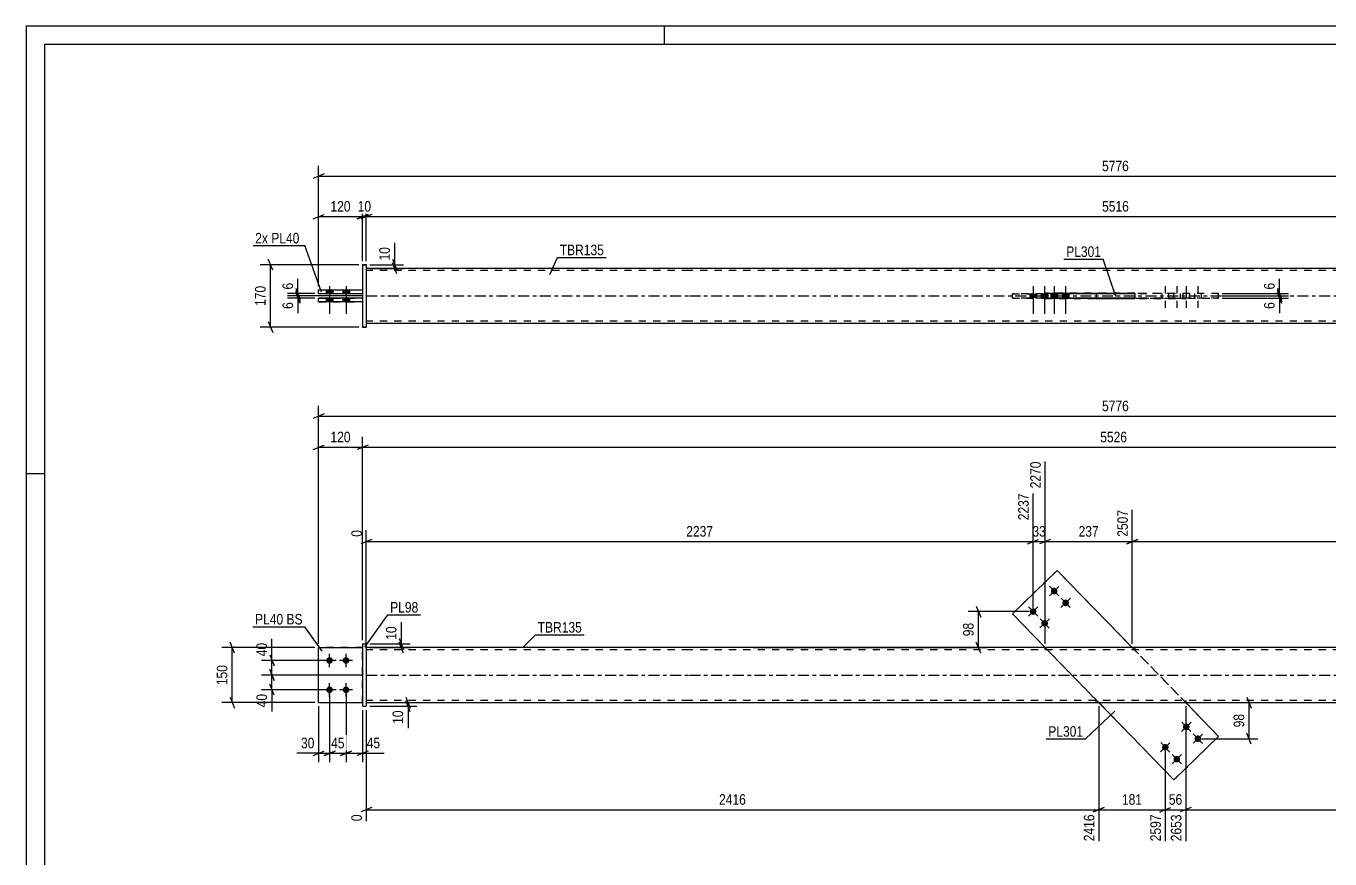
# Model space of a CAD drawing. Header units: millimetres. Extents: x 0 to 594, y 0 to 420.
# Drawn here: x 0 to 355.4, y 193.1 to 420 of the extents above; entities that cross this region are included whole.
import ezdxf

# ---------------------------------------------------------------- set-up
doc = ezdxf.new("R2010")
doc.units = ezdxf.units.MM
doc.linetypes.add('DXK_LINE_DOT2', pattern=[3.9198, 1.9599, -1.9599])
doc.linetypes.add('DXK_LINE_DOT3', pattern=[5.9187, 2.979, -0.9799, 0.9799, -0.9799])
doc.styles.add('Arial Narrow', font='ARIALN.TTF', dxfattribs={"height": 0.2})

# ---------------------------------------------------------------- blocks, each defined once
blk = doc.blocks.new('Unknown-580575873-1131')
at = {"color": 5, "linetype": 'Continuous'}
for p, q in [((594, 420), (0, 420)), ((0, 420), (0, 0)), ((174, 415), (174, 420)), ((589, 415), (5, 415)), ((5, 415), (5, 5)), ((5, 298), (0, 298))]:
    blk.add_line(p, q, dxfattribs=at)
blk = doc.blocks.new('Part-580575873-1689 - 1678')
at = {"color": 2, "linetype": 'Continuous'}
for p, q in [((280.99, 271.74), (268.81, 259.88)), ((280.99, 271.74), (280.99, 271.74)), ((301.48, 250.7), (280.99, 271.74)), ((277.75, 250.7), (268.81, 259.88)), ((268.81, 259.88), (268.81, 259.88)), ((312.85, 214.66), (292.36, 235.7)), ((325.03, 226.52), (316.09, 235.7)), ((312.85, 214.66), (325.03, 226.52)), ((325.03, 226.52), (325.03, 226.52)), ((312.85, 214.66), (312.85, 214.66))]:
    blk.add_line(p, q, dxfattribs=at)
at = {"color": 7, "linetype": 'DXK_LINE_DOT2'}
for p, q in [((268.81, 259.88), (280.99, 271.74)), ((325.03, 226.52), (280.99, 271.74)), ((312.85, 214.66), (268.81, 259.88)), ((292.36, 235.7), (277.75, 250.7)), ((316.09, 235.7), (301.48, 250.7)), ((325.03, 226.52), (312.85, 214.66))]:
    blk.add_line(p, q, dxfattribs=at)
blk = doc.blocks.new('Bolt-580575873-1681 - 1678')
at = {"linetype": 'Continuous'}
for points in [[(316.22, 230.01), (316.41, 229.99), (316.59, 229.93), (316.75, 229.84), (316.89, 229.71), (317, 229.56), (317.08, 229.39), (317.12, 229.2), (317.12, 229.02), (317.08, 228.83), (317, 228.66), (316.89, 228.51), (316.75, 228.38), (316.59, 228.29), (316.41, 228.23), (316.22, 228.21), (316.04, 228.23), (315.86, 228.29), (315.7, 228.38), (315.56, 228.51), (315.44, 228.66), (315.37, 228.83), (315.33, 229.02), (315.33, 229.2), (315.37, 229.39), (315.44, 229.56), (315.56, 229.71), (315.7, 229.84), (315.86, 229.93), (316.04, 229.99)], [(310.49, 224.43), (310.68, 224.41), (310.86, 224.35), (311.02, 224.26), (311.16, 224.13), (311.27, 223.98), (311.35, 223.81), (311.39, 223.62), (311.39, 223.43), (311.35, 223.25), (311.27, 223.08), (311.16, 222.93), (311.02, 222.8), (310.86, 222.71), (310.68, 222.65), (310.49, 222.63), (310.31, 222.65), (310.13, 222.71), (309.96, 222.8), (309.82, 222.93), (309.71, 223.08), (309.64, 223.25), (309.6, 223.43), (309.6, 223.62), (309.64, 223.81), (309.71, 223.98), (309.82, 224.13), (309.96, 224.26), (310.13, 224.35), (310.31, 224.41)], [(319.36, 226.79), (319.55, 226.77), (319.73, 226.71), (319.89, 226.61), (320.03, 226.49), (320.14, 226.34), (320.22, 226.16), (320.26, 225.98), (320.26, 225.79), (320.22, 225.61), (320.14, 225.44), (320.03, 225.28), (319.89, 225.16), (319.73, 225.06), (319.55, 225.01), (319.36, 224.99), (319.18, 225.01), (319, 225.06), (318.83, 225.16), (318.7, 225.28), (318.58, 225.44), (318.51, 225.61), (318.47, 225.79), (318.47, 225.98), (318.51, 226.16), (318.58, 226.34), (318.7, 226.49), (318.83, 226.61), (319, 226.71), (319.18, 226.77)], [(313.63, 221.2), (313.82, 221.18), (314, 221.13), (314.16, 221.03), (314.3, 220.91), (314.41, 220.75), (314.49, 220.58), (314.53, 220.4), (314.53, 220.21), (314.49, 220.03), (314.41, 219.85), (314.3, 219.7), (314.16, 219.58), (314, 219.48), (313.82, 219.42), (313.63, 219.4), (313.45, 219.42), (313.27, 219.48), (313.1, 219.58), (312.96, 219.7), (312.85, 219.85), (312.78, 220.03), (312.74, 220.21), (312.74, 220.4), (312.78, 220.58), (312.85, 220.75), (312.96, 220.91), (313.1, 221.03), (313.27, 221.13), (313.45, 221.18)]]:
    blk.add_hatch(color=1, dxfattribs=at).paths.add_polyline_path(points)
at = {"color": 1, "linetype": 'Continuous'}
for p, q in [((314.93, 227.85), (317.51, 230.37)), ((317.48, 227.82), (314.97, 230.4)), ((309.2, 222.27), (311.78, 224.78)), ((311.75, 222.24), (309.24, 224.82)), ((318.07, 224.63), (320.65, 227.14)), ((320.62, 224.6), (318.11, 227.18)), ((312.34, 219.05), (314.92, 221.56)), ((314.89, 219.01), (312.38, 221.59))]:
    blk.add_line(p, q, dxfattribs=at)
blk = doc.blocks.new('Bolt-580575873-1682 - 1678')
at = {"linetype": 'Continuous'}
for points in [[(280.2, 267), (280.39, 266.98), (280.57, 266.92), (280.73, 266.83), (280.87, 266.7), (280.98, 266.55), (281.06, 266.38), (281.1, 266.19), (281.1, 266), (281.06, 265.82), (280.98, 265.65), (280.87, 265.5), (280.73, 265.37), (280.57, 265.28), (280.39, 265.22), (280.2, 265.2), (280.02, 265.22), (279.84, 265.28), (279.67, 265.37), (279.53, 265.5), (279.42, 265.65), (279.35, 265.82), (279.31, 266), (279.31, 266.19), (279.35, 266.38), (279.42, 266.55), (279.53, 266.7), (279.67, 266.83), (279.84, 266.92), (280.02, 266.98)], [(283.34, 263.77), (283.53, 263.75), (283.71, 263.7), (283.87, 263.6), (284.01, 263.48), (284.12, 263.32), (284.2, 263.15), (284.24, 262.97), (284.24, 262.78), (284.2, 262.6), (284.12, 262.42), (284.01, 262.27), (283.87, 262.15), (283.71, 262.05), (283.53, 261.99), (283.34, 261.97), (283.16, 261.99), (282.98, 262.05), (282.81, 262.15), (282.67, 262.27), (282.56, 262.42), (282.49, 262.6), (282.45, 262.78), (282.45, 262.97), (282.49, 263.15), (282.56, 263.32), (282.67, 263.48), (282.81, 263.6), (282.98, 263.7), (283.16, 263.75)], [(274.47, 261.42), (274.66, 261.4), (274.84, 261.34), (275, 261.24), (275.14, 261.12), (275.25, 260.97), (275.33, 260.79), (275.37, 260.61), (275.37, 260.42), (275.33, 260.24), (275.25, 260.07), (275.14, 259.91), (275, 259.79), (274.84, 259.69), (274.66, 259.64), (274.47, 259.62), (274.29, 259.64), (274.11, 259.69), (273.94, 259.79), (273.8, 259.91), (273.69, 260.07), (273.62, 260.24), (273.58, 260.42), (273.58, 260.61), (273.62, 260.79), (273.69, 260.97), (273.8, 261.12), (273.94, 261.24), (274.11, 261.34), (274.29, 261.4)], [(277.61, 258.19), (277.8, 258.17), (277.98, 258.11), (278.14, 258.02), (278.28, 257.89), (278.39, 257.74), (278.47, 257.57), (278.51, 257.39), (278.51, 257.2), (278.47, 257.01), (278.39, 256.84), (278.28, 256.69), (278.14, 256.56), (277.98, 256.47), (277.8, 256.41), (277.61, 256.39), (277.42, 256.41), (277.25, 256.47), (277.08, 256.56), (276.94, 256.69), (276.83, 256.84), (276.76, 257.01), (276.72, 257.2), (276.72, 257.39), (276.76, 257.57), (276.83, 257.74), (276.94, 257.89), (277.08, 258.02), (277.25, 258.11), (277.42, 258.17)]]:
    blk.add_hatch(color=1, dxfattribs=at).paths.add_polyline_path(points)
at = {"color": 1, "linetype": 'Continuous'}
for p, q in [((281.49, 267.35), (278.91, 264.84)), ((278.95, 267.39), (281.46, 264.81)), ((284.63, 264.13), (282.05, 261.62)), ((282.09, 264.16), (284.6, 261.58)), ((275.76, 261.77), (273.18, 259.26)), ((273.22, 261.81), (275.73, 259.23)), ((278.9, 258.55), (276.32, 256.04)), ((276.36, 258.58), (278.87, 256))]:
    blk.add_line(p, q, dxfattribs=at)
blk = doc.blocks.new('Bolt-580575873-1683 - 1678')
at = {"linetype": 'Continuous'}
for points in [[(82.71, 248.1), (82.89, 248.08), (83.07, 248.02), (83.24, 247.93), (83.38, 247.8), (83.49, 247.65), (83.56, 247.48), (83.6, 247.3), (83.6, 247.11), (83.56, 246.92), (83.49, 246.75), (83.38, 246.6), (83.24, 246.47), (83.07, 246.38), (82.89, 246.32), (82.71, 246.3), (82.52, 246.32), (82.34, 246.38), (82.18, 246.47), (82.04, 246.6), (81.93, 246.75), (81.85, 246.92), (81.81, 247.11), (81.81, 247.3), (81.85, 247.48), (81.93, 247.65), (82.04, 247.8), (82.18, 247.93), (82.34, 248.02), (82.52, 248.08)], [(87.21, 248.1), (87.39, 248.08), (87.57, 248.02), (87.74, 247.93), (87.88, 247.8), (87.99, 247.65), (88.06, 247.48), (88.1, 247.3), (88.1, 247.11), (88.06, 246.92), (87.99, 246.75), (87.88, 246.6), (87.74, 246.47), (87.57, 246.38), (87.39, 246.32), (87.21, 246.3), (87.02, 246.32), (86.84, 246.38), (86.68, 246.47), (86.54, 246.6), (86.43, 246.75), (86.35, 246.92), (86.31, 247.11), (86.31, 247.3), (86.35, 247.48), (86.43, 247.65), (86.54, 247.8), (86.68, 247.93), (86.84, 248.02), (87.02, 248.08)], [(82.71, 240.1), (82.89, 240.08), (83.07, 240.02), (83.24, 239.93), (83.38, 239.8), (83.49, 239.65), (83.56, 239.48), (83.6, 239.3), (83.6, 239.11), (83.56, 238.92), (83.49, 238.75), (83.38, 238.6), (83.24, 238.47), (83.07, 238.38), (82.89, 238.32), (82.71, 238.3), (82.52, 238.32), (82.34, 238.38), (82.18, 238.47), (82.04, 238.6), (81.93, 238.75), (81.85, 238.92), (81.81, 239.11), (81.81, 239.3), (81.85, 239.48), (81.93, 239.65), (82.04, 239.8), (82.18, 239.93), (82.34, 240.02), (82.52, 240.08)], [(87.21, 240.1), (87.39, 240.08), (87.57, 240.02), (87.74, 239.93), (87.88, 239.8), (87.99, 239.65), (88.06, 239.48), (88.1, 239.3), (88.1, 239.11), (88.06, 238.92), (87.99, 238.75), (87.88, 238.6), (87.74, 238.47), (87.57, 238.38), (87.39, 238.32), (87.21, 238.3), (87.02, 238.32), (86.84, 238.38), (86.68, 238.47), (86.54, 238.6), (86.43, 238.75), (86.35, 238.92), (86.31, 239.11), (86.31, 239.3), (86.35, 239.48), (86.43, 239.65), (86.54, 239.8), (86.68, 239.93), (86.84, 240.02), (87.02, 240.08)]]:
    blk.add_hatch(color=1, dxfattribs=at).paths.add_polyline_path(points)
at = {"color": 1, "linetype": 'Continuous'}
for p, q in [((82.71, 245.4), (82.71, 249)), ((87.21, 245.4), (87.21, 249)), ((84.51, 247.2), (80.91, 247.2)), ((89.01, 247.2), (85.41, 247.2)), ((84.51, 239.2), (80.91, 239.2)), ((82.71, 237.4), (82.71, 241)), ((89.01, 239.2), (85.41, 239.2)), ((87.21, 237.4), (87.21, 241))]:
    blk.add_line(p, q, dxfattribs=at)
blk = doc.blocks.new('Part-580575873-1694 - 1678')
at = {"color": 2, "linetype": 'Continuous'}
for p, q in [((91.71, 251.7), (92.71, 251.7)), ((91.71, 251.7), (91.71, 234.7)), ((92.71, 251.7), (92.71, 251.7)), ((92.71, 251.7), (92.71, 234.7)), ((91.71, 234.7), (92.71, 234.7))]:
    blk.add_line(p, q, dxfattribs=at)
at = {"color": 7, "linetype": 'DXK_LINE_DOT2'}
for p, q in [((91.71, 251.7), (92.71, 251.7)), ((91.71, 234.7), (92.71, 234.7))]:
    blk.add_line(p, q, dxfattribs=at)
blk = doc.blocks.new('Part-580575873-1699 - 1678')
at = {"color": 7, "linetype": 'DXK_LINE_DOT2'}
for p, q in [((79.71, 235.7), (79.71, 250.7)), ((79.71, 250.7), (91.71, 250.7)), ((91.71, 250.7), (79.71, 250.7)), ((91.71, 235.7), (91.71, 250.7)), ((79.71, 235.7), (79.71, 235.7)), ((79.71, 235.7), (91.71, 235.7)), ((79.71, 235.7), (91.71, 235.7)), ((91.71, 235.7), (91.71, 235.7))]:
    blk.add_line(p, q, dxfattribs=at)
blk = doc.blocks.new('Part-580575873-1704 - 1678')
at = {"color": 2, "linetype": 'Continuous'}
for p, q in [((79.71, 235.7), (79.71, 250.7)), ((79.71, 250.7), (91.71, 250.7)), ((79.71, 235.7), (79.71, 235.7)), ((79.71, 235.7), (91.71, 235.7))]:
    blk.add_line(p, q, dxfattribs=at)
at = {"color": 7, "linetype": 'DXK_LINE_DOT2'}
for p, q in [((91.71, 250.7), (79.71, 250.7)), ((91.71, 235.7), (91.71, 250.7)), ((79.71, 235.7), (91.71, 235.7)), ((91.71, 235.7), (91.71, 235.7))]:
    blk.add_line(p, q, dxfattribs=at)
blk = doc.blocks.new('Part-580575873-1720 - 1678')
at = {"color": 2, "linetype": 'Continuous'}
for p, q in [((180.71, 250.7), (92.71, 250.7)), ((413.03, 250.7), (180.81, 250.7)), ((92.71, 235.7), (180.71, 235.7)), ((180.81, 235.7), (413.03, 235.7))]:
    blk.add_line(p, q, dxfattribs=at)
at = {"color": 7, "linetype": 'DXK_LINE_DOT2'}
for p, q in [((92.71, 250.7), (92.71, 235.7)), ((180.71, 250.1), (92.71, 250.1)), ((413.03, 250.1), (180.81, 250.1)), ((277.65, 250.7), (277.65, 250.1)), ((302.16, 250.7), (302.16, 250.1)), ((180.71, 236.3), (92.71, 236.3)), ((413.03, 236.3), (180.81, 236.3)), ((291.67, 235.7), (291.67, 236.3)), ((316.19, 235.7), (316.19, 236.3))]:
    blk.add_line(p, q, dxfattribs=at)
at = {"color": 7, "linetype": 'DXK_LINE_DOT3'}
for p, q in [((92.71, 243.2), (180.71, 243.2)), ((180.81, 243.2), (413.03, 243.2))]:
    blk.add_line(p, q, dxfattribs=at)
blk = doc.blocks.new('Bolt-580575873-1423 - 1368')
at = {"color": 1, "linetype": 'DXK_LINE_DOT2'}
for p, q in [((310.49, 349.12), (310.49, 341.62)), ((313.63, 349.12), (313.63, 341.62)), ((316.22, 349.12), (316.22, 341.62)), ((319.36, 349.12), (319.36, 341.62)), ((309.59, 347.12), (309.59, 345.92)), ((311.39, 347.12), (311.39, 345.92)), ((312.73, 347.12), (312.73, 345.92)), ((314.53, 347.12), (314.53, 345.92)), ((315.32, 347.12), (315.32, 345.92)), ((317.12, 347.12), (317.12, 345.92)), ((318.46, 347.12), (318.46, 345.92)), ((320.26, 347.12), (320.26, 345.92))]:
    blk.add_line(p, q, dxfattribs=at)
blk = doc.blocks.new('Bolt-580575873-1471 - 1368')
at = {"linetype": 'Continuous'}
for points in [[(81.81, 347.11), (83.61, 347.11), (83.61, 348.11), (81.81, 348.11)], [(81.81, 347.11), (83.61, 347.11), (83.61, 348.11), (81.81, 348.11)], [(81.81, 344.91), (83.61, 344.91), (83.61, 345.91), (81.81, 345.91)], [(81.81, 344.91), (83.61, 344.91), (83.61, 345.91), (81.81, 345.91)], [(86.31, 347.11), (88.11, 347.11), (88.11, 348.11), (86.31, 348.11)], [(86.31, 347.11), (88.11, 347.11), (88.11, 348.11), (86.31, 348.11)], [(86.31, 344.91), (88.11, 344.91), (88.11, 345.91), (86.31, 345.91)], [(86.31, 344.91), (88.11, 344.91), (88.11, 345.91), (86.31, 345.91)]]:
    blk.add_hatch(color=1, dxfattribs=at).paths.add_polyline_path(points)
at = {"color": 1, "linetype": 'Continuous'}
for p, q in [((82.71, 349.11), (82.71, 341.61)), ((82.71, 349.11), (82.71, 341.61)), ((87.21, 349.11), (87.21, 341.61)), ((87.21, 349.11), (87.21, 341.61)), ((81.81, 348.11), (81.81, 347.11)), ((81.81, 348.11), (81.81, 347.11)), ((81.81, 345.91), (81.81, 344.91)), ((81.81, 345.91), (81.81, 344.91)), ((83.61, 348.11), (83.61, 347.11)), ((83.61, 348.11), (83.61, 347.11)), ((83.61, 345.91), (83.61, 344.91)), ((83.61, 345.91), (83.61, 344.91)), ((86.31, 348.11), (86.31, 347.11)), ((86.31, 348.11), (86.31, 347.11)), ((86.31, 345.91), (86.31, 344.91)), ((86.31, 345.91), (86.31, 344.91)), ((88.11, 348.11), (88.11, 347.11)), ((88.11, 348.11), (88.11, 347.11)), ((88.11, 345.91), (88.11, 344.91)), ((88.11, 345.91), (88.11, 344.91))]:
    blk.add_line(p, q, dxfattribs=at)
blk = doc.blocks.new('Part-580575873-1416 - 1368')
at = {"color": 2, "linetype": 'Continuous'}
for p, q in [((180.71, 354.01), (92.71, 354.01)), ((413.03, 354.01), (180.81, 354.01)), ((277.65, 347.21), (302.16, 347.21)), ((277.65, 347.21), (277.65, 347.11)), ((277.65, 345.91), (277.65, 345.81)), ((277.65, 345.81), (277.65, 345.81)), ((302.16, 345.81), (277.65, 345.81)), ((291.67, 347.22), (291.67, 347.11)), ((291.67, 345.82), (291.67, 345.91)), ((302.16, 347.21), (302.16, 345.81)), ((180.71, 339.01), (92.71, 339.01)), ((413.03, 339.01), (180.81, 339.01))]:
    blk.add_line(p, q, dxfattribs=at)
at = {"color": 7, "linetype": 'DXK_LINE_DOT2'}
for p, q in [((92.71, 354.01), (92.71, 339.01)), ((180.71, 353.41), (92.71, 353.41)), ((413.03, 353.41), (180.81, 353.41)), ((302.16, 347.21), (277.65, 347.21)), ((277.65, 345.81), (277.65, 347.11)), ((277.65, 345.81), (302.16, 345.81)), ((291.67, 347.22), (291.67, 347.22)), ((291.67, 347.22), (291.67, 347.22)), ((291.67, 347.22), (316.19, 347.22)), ((291.67, 347.22), (316.19, 347.22)), ((291.67, 347.11), (291.67, 345.82)), ((316.19, 345.82), (291.67, 345.82)), ((291.67, 345.82), (291.67, 345.82)), ((291.67, 345.82), (316.19, 345.82)), ((316.19, 347.22), (316.19, 345.82)), ((180.71, 339.61), (92.71, 339.61)), ((413.03, 339.61), (180.81, 339.61))]:
    blk.add_line(p, q, dxfattribs=at)
at = {"color": 7, "linetype": 'DXK_LINE_DOT3'}
for p, q in [((92.71, 346.51), (180.71, 346.51)), ((180.81, 346.51), (413.03, 346.51))]:
    blk.add_line(p, q, dxfattribs=at)
blk = doc.blocks.new('Bolt-580575873-1422 - 1368')
at = {"linetype": 'Continuous'}
for points in [[(275.37, 347.11), (273.57, 347.11), (273.57, 345.91), (275.37, 345.91)], [(278.51, 347.11), (276.71, 347.11), (276.71, 345.91), (278.51, 345.91)], [(281.1, 347.11), (279.3, 347.11), (279.3, 345.91), (281.1, 345.91)], [(284.24, 347.11), (282.44, 347.11), (282.44, 345.91), (284.24, 345.91)]]:
    blk.add_hatch(color=1, dxfattribs=at).paths.add_polyline_path(points)
at = {"color": 1, "linetype": 'Continuous'}
for p, q in [((274.47, 349.11), (274.47, 341.61)), ((277.61, 349.11), (277.61, 341.61)), ((280.2, 349.11), (280.2, 341.61)), ((283.34, 349.11), (283.34, 341.61)), ((273.57, 347.11), (273.57, 345.91)), ((275.37, 347.11), (275.37, 345.91)), ((276.71, 347.11), (276.71, 345.91)), ((278.51, 347.11), (278.51, 345.91)), ((279.3, 347.11), (279.3, 345.91)), ((281.1, 347.11), (281.1, 345.91)), ((282.44, 347.11), (282.44, 345.91)), ((284.24, 347.11), (284.24, 345.91))]:
    blk.add_line(p, q, dxfattribs=at)
blk = doc.blocks.new('Part-580575873-1449 - 1368')
at = {"color": 2, "linetype": 'Continuous'}
for p, q in [((79.71, 344.91), (79.71, 345.92)), ((91.71, 345.91), (79.71, 345.91)), ((79.71, 344.92), (79.71, 344.91)), ((91.71, 344.91), (79.71, 344.91))]:
    blk.add_line(p, q, dxfattribs=at)
at = {"color": 7, "linetype": 'DXK_LINE_DOT2'}
for p, q in [((79.71, 345.92), (91.71, 345.92)), ((79.71, 344.92), (91.71, 344.92)), ((91.71, 345.92), (91.71, 344.91))]:
    blk.add_line(p, q, dxfattribs=at)
blk = doc.blocks.new('Part-580575873-1454 - 1368')
at = {"color": 2, "linetype": 'Continuous'}
for p, q in [((79.71, 347.11), (79.71, 348.12)), ((91.71, 348.11), (79.71, 348.11)), ((79.71, 347.12), (79.71, 347.11)), ((91.71, 347.11), (79.71, 347.11))]:
    blk.add_line(p, q, dxfattribs=at)
at = {"color": 7, "linetype": 'DXK_LINE_DOT2'}
for p, q in [((79.71, 348.12), (79.71, 348.11)), ((79.71, 348.12), (91.71, 348.12)), ((79.71, 347.12), (91.71, 347.12)), ((91.71, 348.12), (91.71, 347.11))]:
    blk.add_line(p, q, dxfattribs=at)
blk = doc.blocks.new('Part-580575873-1455 - 1368')
at = {"color": 2, "linetype": 'Continuous'}
for p, q in [((91.71, 355.02), (91.71, 338.01)), ((91.71, 355.01), (92.71, 355.01)), ((92.71, 355.02), (92.71, 355.01)), ((92.71, 355.01), (92.71, 338.01)), ((91.71, 338.01), (91.71, 338.02)), ((92.71, 338.01), (91.71, 338.01))]:
    blk.add_line(p, q, dxfattribs=at)
at = {"color": 7, "linetype": 'DXK_LINE_DOT2'}
for p, q in [((91.71, 355.02), (92.71, 355.02)), ((92.71, 355.01), (92.71, 355.02)), ((91.71, 338.02), (92.71, 338.02))]:
    blk.add_line(p, q, dxfattribs=at)
blk = doc.blocks.new('Part-580575873-1470 - 1368')
at = {"color": 2, "linetype": 'Continuous'}
for p, q in [((268.81, 345.91), (268.81, 347.11)), ((302.16, 347.12), (280.99, 347.11)), ((280.99, 345.91), (280.99, 347.11)), ((302.16, 347.11), (280.99, 347.11)), ((302.16, 345.91), (280.99, 345.91))]:
    blk.add_line(p, q, dxfattribs=at)
at = {"color": 7, "linetype": 'DXK_LINE_DOT2'}
for p, q in [((280.99, 347.11), (268.81, 347.11)), ((268.81, 347.11), (280.99, 347.11)), ((268.81, 345.91), (312.85, 345.92)), ((280.99, 345.91), (268.81, 345.91)), ((325.03, 347.12), (302.16, 347.11)), ((312.85, 347.12), (302.16, 347.12)), ((325.03, 345.92), (302.16, 345.91)), ((312.85, 345.92), (312.85, 347.12)), ((325.03, 347.12), (312.85, 347.12)), ((312.85, 345.92), (325.03, 345.92)), ((325.03, 345.92), (325.03, 347.12))]:
    blk.add_line(p, q, dxfattribs=at)
blk = doc.blocks.new('StraightDimension-580575873-1850 - 1678')
at = {"color": 7, "linetype": 'Continuous'}
for p, q in [((292.36, 234.7), (292.36, 197.94)), ((310.49, 222.53), (310.49, 197.94)), ((293.86, 207.15), (290.86, 205.95)), ((292.36, 206.55), (310.49, 206.55)), ((308.99, 205.95), (311.99, 207.15))]:
    blk.add_line(p, q, dxfattribs=at)
at = {"color": 0}
blk.add_wipeout([(304.77, 207.3), (304.77, 211.5), (298.08, 211.5), (298.08, 207.3)], dxfattribs=at)
at = {"color": 3, "style": 'Arial Narrow'}
blk.add_text('181', height=2.863, dxfattribs=at).set_placement((298.68, 207.9))
at = {"color": 0, "linetype": 'Continuous'}
blk.add_wipeout([(309.89, 205.85), (305.69, 205.85), (305.69, 197.34), (309.89, 197.34)], dxfattribs=at)
at = {"color": 3, "linetype": 'Continuous', "style": 'Arial Narrow'}
blk.add_text('2597', height=2.863, rotation=90.0002, dxfattribs=at).set_placement((309.29, 197.94))
blk = doc.blocks.new('StraightDimension-580575873-1909 - 1678')
at = {"color": 7, "linetype": 'Continuous'}
for p, q in [((81.71, 247.2), (64.16, 247.2)), ((66.41, 248.7), (67.61, 245.7)), ((67.01, 243.2), (67.01, 247.2)), ((91.71, 243.2), (64.16, 243.2)), ((67.61, 241.7), (66.41, 244.7))]:
    blk.add_line(p, q, dxfattribs=at)
at = {"color": 0}
blk.add_wipeout([(66.26, 252.58), (62.06, 252.58), (62.06, 247.73), (66.26, 247.73)], dxfattribs=at)
at = {"color": 7, "linetype": 'Continuous'}
blk.add_line((67.01, 247.2), (67.01, 253.11), dxfattribs=at)
blk.add_line((67.01, 247.2), (67.01, 253.11), dxfattribs=at)
at = {"color": 3, "style": 'Arial Narrow'}
blk.add_text('40', height=2.863, rotation=90.0002, dxfattribs=at).set_placement((65.66, 248.33))
blk = doc.blocks.new('StraightDimension-580575873-1760 - 1678')
at = {"color": 7, "linetype": 'Continuous'}
for p, q in [((277.75, 251.7), (277.75, 301.41)), ((274.47, 261.52), (274.47, 292.71)), ((272.97, 278.99), (275.97, 280.19)), ((274.47, 279.59), (277.75, 279.59)), ((279.25, 280.19), (276.25, 278.99))]:
    blk.add_line(p, q, dxfattribs=at)
at = {"color": 0, "linetype": 'Continuous'}
blk.add_wipeout([(277.15, 302.01), (272.95, 302.01), (272.95, 293.49), (277.15, 293.49)], dxfattribs=at)
at = {"color": 0}
blk.add_wipeout([(278.54, 280.34), (278.54, 284.54), (273.68, 284.54), (273.68, 280.34)], dxfattribs=at)
at = {"color": 3, "linetype": 'Continuous', "style": 'Arial Narrow'}
blk.add_text('2270', height=2.863, rotation=90.0002, dxfattribs=at).set_placement((276.55, 294.09))
at = {"color": 3, "style": 'Arial Narrow'}
blk.add_text('33', height=2.863, dxfattribs=at).set_placement((274.28, 280.94))
blk = doc.blocks.new('StraightDimension-580575873-1993 - 1678')
at = {"color": 7, "linetype": 'Continuous'}
for p, q in [((330.5, 235.7), (335.73, 235.7)), ((332.73, 237.2), (333.93, 234.2)), ((333.33, 225.89), (333.33, 235.7)), ((320.36, 225.89), (335.73, 225.89)), ((333.93, 224.39), (332.73, 227.39))]:
    blk.add_line(p, q, dxfattribs=at)
at = {"color": 0}
blk.add_wipeout([(332.58, 233.22), (328.38, 233.22), (328.38, 228.37), (332.58, 228.37)], dxfattribs=at)
at = {"color": 3, "style": 'Arial Narrow'}
blk.add_text('98', height=2.863, rotation=90.0002, dxfattribs=at).set_placement((331.98, 228.97))
blk = doc.blocks.new('StraightDimension-580575873-1736 - 1678')
at = {"color": 7, "linetype": 'Continuous'}
for p, q in [((79.71, 251.7), (79.71, 316.6)), ((81.21, 314.35), (78.21, 313.15)), ((79.71, 313.75), (514.13, 313.75))]:
    blk.add_line(p, q, dxfattribs=at)
at = {"color": 0}
blk.add_wipeout([(301.17, 314.5), (301.17, 318.7), (292.66, 318.7), (292.66, 314.5)], dxfattribs=at)
at = {"color": 3, "style": 'Arial Narrow'}
blk.add_text('5776', height=2.863, dxfattribs=at).set_placement((293.26, 315.1))
blk = doc.blocks.new('StraightDimension-580575873-1750 - 1678')
at = {"color": 7, "linetype": 'Continuous'}
for p, q in [((274.47, 261.52), (274.47, 292.71)), ((92.71, 251.7), (92.71, 282.72)), ((94.21, 280.19), (91.21, 278.99)), ((92.71, 279.59), (274.47, 279.59)), ((272.97, 278.99), (275.97, 280.19))]:
    blk.add_line(p, q, dxfattribs=at)
at = {"color": 0, "linetype": 'Continuous'}
for points in [[(273.87, 293.31), (269.67, 293.31), (269.67, 284.79), (273.87, 284.79)], [(92.11, 283.32), (87.91, 283.32), (87.91, 280.29), (92.11, 280.29)]]:
    blk.add_wipeout(points, dxfattribs=at)
at = {"color": 0}
blk.add_wipeout([(187.85, 280.34), (187.85, 284.54), (179.33, 284.54), (179.33, 280.34)], dxfattribs=at)
at = {"color": 3, "linetype": 'Continuous', "style": 'Arial Narrow'}
for s, height, p in [('2237', 2.863, (273.27, 285.39)), ('0', 2.86, (91.51, 280.89))]:
    blk.add_text(s, height=height, rotation=90.0002, dxfattribs=at).set_placement(p)
at = {"color": 3, "style": 'Arial Narrow'}
blk.add_text('2237', height=2.863, dxfattribs=at).set_placement((179.93, 280.94))
blk = doc.blocks.new('StraightDimension-580575873-2047 - 1678')
at = {"color": 7, "linetype": 'Continuous'}
for p, q in [((93.21, 305.88), (90.21, 304.68)), ((91.71, 252.7), (91.71, 308.13)), ((91.71, 305.28), (501.13, 305.28))]:
    blk.add_line(p, q, dxfattribs=at)
at = {"color": 0}
blk.add_wipeout([(300.67, 306.03), (300.67, 310.23), (292.16, 310.23), (292.16, 306.03)], dxfattribs=at)
at = {"color": 3, "style": 'Arial Narrow'}
blk.add_text('5526', height=2.863, dxfattribs=at).set_placement((292.76, 306.63))
blk = doc.blocks.new('StraightDimension-580575873-1776 - 1678')
at = {"color": 7, "linetype": 'Continuous'}
for p, q in [((277.75, 251.7), (277.75, 301.41)), ((301.48, 251.7), (301.48, 288.21)), ((279.25, 280.19), (276.25, 278.99)), ((277.75, 279.59), (301.48, 279.59)), ((299.98, 278.99), (302.98, 280.19))]:
    blk.add_line(p, q, dxfattribs=at)
at = {"color": 0, "linetype": 'Continuous'}
blk.add_wipeout([(300.88, 288.81), (296.68, 288.81), (296.68, 280.29), (300.88, 280.29)], dxfattribs=at)
at = {"color": 0}
blk.add_wipeout([(292.96, 280.34), (292.96, 284.54), (286.27, 284.54), (286.27, 280.34)], dxfattribs=at)
at = {"color": 3, "linetype": 'Continuous', "style": 'Arial Narrow'}
blk.add_text('2507', height=2.863, rotation=90.0002, dxfattribs=at).set_placement((300.28, 280.89))
at = {"color": 3, "style": 'Arial Narrow'}
blk.add_text('237', height=2.863, dxfattribs=at).set_placement((286.87, 280.94))
blk = doc.blocks.new('StraightDimension-580575873-1798 - 1678')
at = {"color": 7, "linetype": 'Continuous'}
for p, q in [((301.48, 251.7), (301.48, 288.21)), ((501.13, 252.7), (501.13, 288.21)), ((302.98, 280.19), (299.98, 278.99)), ((301.48, 279.59), (501.13, 279.59)), ((499.63, 278.99), (502.63, 280.19))]:
    blk.add_line(p, q, dxfattribs=at)
at = {"color": 0, "linetype": 'Continuous'}
blk.add_wipeout([(500.53, 288.81), (496.33, 288.81), (496.33, 280.29), (500.53, 280.29)], dxfattribs=at)
at = {"color": 0}
blk.add_wipeout([(405.56, 280.34), (405.56, 284.54), (397.05, 284.54), (397.05, 280.34)], dxfattribs=at)
at = {"color": 3, "linetype": 'Continuous', "style": 'Arial Narrow'}
blk.add_text('5516', height=2.863, rotation=90.0002, dxfattribs=at).set_placement((499.93, 280.89))
at = {"color": 3, "style": 'Arial Narrow'}
blk.add_text('3009', height=2.863, dxfattribs=at).set_placement((397.65, 280.94))
blk = doc.blocks.new('StraightDimension-580575873-1813 - 1678')
at = {"color": 7, "linetype": 'Continuous'}
for p, q in [((87.21, 238.2), (87.21, 219.53)), ((91.71, 233.7), (91.71, 219.53)), ((85.71, 221.33), (88.71, 222.53)), ((87.21, 221.93), (91.71, 221.93)), ((93.21, 222.53), (90.21, 221.33))]:
    blk.add_line(p, q, dxfattribs=at)
at = {"color": 0}
blk.add_wipeout([(97.09, 222.68), (97.09, 226.88), (92.23, 226.88), (92.23, 222.68)], dxfattribs=at)
at = {"color": 7, "linetype": 'Continuous'}
blk.add_line((91.71, 221.93), (97.61, 221.93), dxfattribs=at)
blk.add_line((91.71, 221.93), (97.61, 221.93), dxfattribs=at)
at = {"color": 3, "style": 'Arial Narrow'}
blk.add_text('45', height=2.863, dxfattribs=at).set_placement((92.83, 223.28))
blk = doc.blocks.new('StraightDimension-580575873-1820 - 1678')
at = {"color": 7, "linetype": 'Continuous'}
for p, q in [((82.71, 238.2), (82.71, 219.53)), ((87.21, 238.2), (87.21, 219.53)), ((81.21, 221.33), (84.21, 222.53)), ((82.71, 221.93), (87.21, 221.93)), ((88.71, 222.53), (85.71, 221.33))]:
    blk.add_line(p, q, dxfattribs=at)
at = {"color": 0}
blk.add_wipeout([(87.38, 222.68), (87.38, 226.88), (82.53, 226.88), (82.53, 222.68)], dxfattribs=at)
at = {"color": 3, "style": 'Arial Narrow'}
blk.add_text('45', height=2.863, dxfattribs=at).set_placement((83.13, 223.28))
blk = doc.blocks.new('StraightDimension-580575873-1891 - 1678')
at = {"color": 7, "linetype": 'Continuous'}
for p, q in [((93.71, 235.7), (106.51, 235.7)), ((93.71, 234.7), (106.51, 234.7)), ((103.51, 237.2), (104.71, 234.2)), ((104.71, 233.2), (103.51, 236.2)), ((104.11, 234.7), (104.11, 235.7))]:
    blk.add_line(p, q, dxfattribs=at)
at = {"color": 0}
blk.add_wipeout([(103.36, 234.18), (99.16, 234.18), (99.16, 229.32), (103.36, 229.32)], dxfattribs=at)
at = {"color": 7, "linetype": 'Continuous'}
blk.add_line((104.11, 234.7), (104.11, 228.79), dxfattribs=at)
blk.add_line((104.11, 234.7), (104.11, 228.79), dxfattribs=at)
at = {"color": 3, "style": 'Arial Narrow'}
blk.add_text('10', height=2.863, rotation=90.0002, dxfattribs=at).set_placement((102.76, 229.92))
blk = doc.blocks.new('StraightDimension-580575873-1827 - 1678')
at = {"color": 7, "linetype": 'Continuous'}
for p, q in [((82.71, 238.2), (82.71, 219.53)), ((79.71, 234.7), (79.71, 219.53)), ((78.21, 221.33), (81.21, 222.53)), ((79.71, 221.93), (82.71, 221.93)), ((84.21, 222.53), (81.21, 221.33))]:
    blk.add_line(p, q, dxfattribs=at)
at = {"color": 0}
blk.add_wipeout([(79.18, 222.68), (79.18, 226.88), (74.33, 226.88), (74.33, 222.68)], dxfattribs=at)
at = {"color": 7, "linetype": 'Continuous'}
blk.add_line((79.71, 221.93), (73.8, 221.93), dxfattribs=at)
blk.add_line((79.71, 221.93), (73.8, 221.93), dxfattribs=at)
at = {"color": 3, "style": 'Arial Narrow'}
blk.add_text('30', height=2.863, dxfattribs=at).set_placement((74.93, 223.28))
blk = doc.blocks.new('StraightDimension-580575873-1838 - 1678')
at = {"color": 7, "linetype": 'Continuous'}
for p, q in [((292.36, 234.7), (292.36, 197.94)), ((92.71, 233.7), (92.71, 203.42)), ((94.21, 207.15), (91.21, 205.95)), ((92.71, 206.55), (292.36, 206.55)), ((290.86, 205.95), (293.86, 207.15))]:
    blk.add_line(p, q, dxfattribs=at)
at = {"color": 0}
blk.add_wipeout([(196.79, 207.3), (196.79, 211.5), (188.28, 211.5), (188.28, 207.3)], dxfattribs=at)
at = {"color": 0, "linetype": 'Continuous'}
for points in [[(92.11, 205.85), (87.91, 205.85), (87.91, 202.82), (92.11, 202.82)], [(291.76, 205.85), (287.56, 205.85), (287.56, 197.34), (291.76, 197.34)]]:
    blk.add_wipeout(points, dxfattribs=at)
at = {"color": 3, "style": 'Arial Narrow'}
blk.add_text('2416', height=2.863, dxfattribs=at).set_placement((188.88, 207.9))
at = {"color": 3, "linetype": 'Continuous', "style": 'Arial Narrow'}
for s, height, p in [('0', 2.86, (91.51, 203.42)), ('2416', 2.863, (291.16, 197.94))]:
    blk.add_text(s, height=height, rotation=90.0002, dxfattribs=at).set_placement(p)
blk = doc.blocks.new('StraightDimension-580575873-1864 - 1678')
at = {"color": 7, "linetype": 'Continuous'}
for p, q in [((316.09, 234.7), (316.09, 197.94)), ((310.49, 222.53), (310.49, 197.94)), ((308.99, 205.95), (311.99, 207.15)), ((310.49, 206.55), (316.09, 206.55)), ((317.59, 207.15), (314.59, 205.95))]:
    blk.add_line(p, q, dxfattribs=at)
at = {"color": 0}
blk.add_wipeout([(315.72, 207.3), (315.72, 211.5), (310.86, 211.5), (310.86, 207.3)], dxfattribs=at)
at = {"color": 3, "style": 'Arial Narrow'}
blk.add_text('56', height=2.863, dxfattribs=at).set_placement((311.46, 207.9))
at = {"color": 0, "linetype": 'Continuous'}
blk.add_wipeout([(315.49, 205.85), (311.29, 205.85), (311.29, 197.34), (315.49, 197.34)], dxfattribs=at)
at = {"color": 3, "linetype": 'Continuous', "style": 'Arial Narrow'}
blk.add_text('2653', height=2.863, rotation=90.0002, dxfattribs=at).set_placement((314.89, 197.94))
blk = doc.blocks.new('StraightDimension-580575873-1878 - 1678')
at = {"color": 7, "linetype": 'Continuous'}
for p, q in [((316.09, 234.7), (316.09, 197.94)), ((501.13, 233.7), (501.13, 197.94)), ((317.59, 207.15), (314.59, 205.95)), ((316.09, 206.55), (501.13, 206.55)), ((499.63, 205.95), (502.63, 207.15))]:
    blk.add_line(p, q, dxfattribs=at)
at = {"color": 0}
blk.add_wipeout([(412.86, 207.3), (412.86, 211.5), (404.35, 211.5), (404.35, 207.3)], dxfattribs=at)
at = {"color": 0, "linetype": 'Continuous'}
blk.add_wipeout([(500.53, 205.85), (496.33, 205.85), (496.33, 197.34), (500.53, 197.34)], dxfattribs=at)
at = {"color": 3, "style": 'Arial Narrow'}
blk.add_text('2863', height=2.863, dxfattribs=at).set_placement((404.95, 207.9))
at = {"color": 3, "linetype": 'Continuous', "style": 'Arial Narrow'}
blk.add_text('5516', height=2.863, rotation=90.0002, dxfattribs=at).set_placement((499.93, 197.94))
blk = doc.blocks.new('StraightDimension-580575873-1900 - 1678')
at = {"color": 7, "linetype": 'Continuous'}
for p, q in [((101.7, 253.2), (102.9, 250.2)), ((93.71, 251.7), (104.7, 251.7)), ((93.71, 250.7), (104.7, 250.7)), ((102.9, 249.2), (101.7, 252.2)), ((102.3, 250.7), (102.3, 251.7))]:
    blk.add_line(p, q, dxfattribs=at)
at = {"color": 0}
blk.add_wipeout([(101.55, 257.08), (97.35, 257.08), (97.35, 252.23), (101.55, 252.23)], dxfattribs=at)
at = {"color": 7, "linetype": 'Continuous'}
blk.add_line((102.3, 251.7), (102.3, 257.61), dxfattribs=at)
blk.add_line((102.3, 251.7), (102.3, 257.61), dxfattribs=at)
at = {"color": 3, "style": 'Arial Narrow'}
blk.add_text('10', height=2.863, rotation=90.0002, dxfattribs=at).set_placement((100.95, 252.83))
blk = doc.blocks.new('StraightDimension-580575873-1922 - 1678')
at = {"color": 7, "linetype": 'Continuous'}
for p, q in [((91.71, 243.2), (64.16, 243.2)), ((66.41, 244.7), (67.61, 241.7)), ((67.01, 239.2), (67.01, 243.2)), ((81.71, 239.2), (64.16, 239.2)), ((67.61, 237.7), (66.41, 240.7))]:
    blk.add_line(p, q, dxfattribs=at)
at = {"color": 0}
blk.add_wipeout([(66.26, 238.68), (62.06, 238.68), (62.06, 233.82), (66.26, 233.82)], dxfattribs=at)
at = {"color": 7, "linetype": 'Continuous'}
blk.add_line((67.01, 239.2), (67.01, 233.29), dxfattribs=at)
blk.add_line((67.01, 239.2), (67.01, 233.29), dxfattribs=at)
at = {"color": 3, "style": 'Arial Narrow'}
blk.add_text('40', height=2.863, rotation=90.0002, dxfattribs=at).set_placement((65.66, 234.42))
blk = doc.blocks.new('StraightDimension-580575873-1979 - 1678')
at = {"color": 7, "linetype": 'Continuous'}
for p, q in [((78.71, 250.7), (53.35, 250.7)), ((56.8, 249.2), (55.6, 252.2)), ((56.2, 235.7), (56.2, 250.7)), ((78.71, 235.7), (53.35, 235.7)), ((55.6, 237.2), (56.8, 234.2))]:
    blk.add_line(p, q, dxfattribs=at)
at = {"color": 0}
blk.add_wipeout([(55.45, 246.54), (51.25, 246.54), (51.25, 239.86), (55.45, 239.86)], dxfattribs=at)
at = {"color": 3, "style": 'Arial Narrow'}
blk.add_text('150', height=2.863, rotation=90.0002, dxfattribs=at).set_placement((54.85, 240.46))
blk = doc.blocks.new('StraightDimension-580575873-2052 - 1678')
at = {"color": 7, "linetype": 'Continuous'}
for p, q in [((78.21, 304.68), (81.21, 305.88)), ((79.71, 251.7), (79.71, 308.13)), ((93.21, 305.88), (90.21, 304.68)), ((91.71, 252.7), (91.71, 308.13)), ((79.71, 305.28), (91.71, 305.28))]:
    blk.add_line(p, q, dxfattribs=at)
at = {"color": 0}
blk.add_wipeout([(89.05, 306.03), (89.05, 310.23), (82.36, 310.23), (82.36, 306.03)], dxfattribs=at)
at = {"color": 3, "style": 'Arial Narrow'}
blk.add_text('120', height=2.863, dxfattribs=at).set_placement((82.96, 306.63))
blk = doc.blocks.new('StraightDimension-580575873-3735 - 1678')
at = {"color": 7, "linetype": 'Continuous'}
for p, q in [((273.47, 260.52), (256.74, 260.52)), ((258.99, 262.02), (260.19, 259.02)), ((259.59, 250.72), (259.59, 260.52)), ((198.13, 250.72), (261.99, 250.72)), ((260.19, 249.22), (258.99, 252.22))]:
    blk.add_line(p, q, dxfattribs=at)
at = {"color": 0}
blk.add_wipeout([(258.84, 258.05), (254.64, 258.05), (254.64, 253.19), (258.84, 253.19)], dxfattribs=at)
at = {"color": 3, "style": 'Arial Narrow'}
blk.add_text('98', height=2.863, rotation=90.0002, dxfattribs=at).set_placement((258.24, 253.79))
blk = doc.blocks.new('StraightDimension-580575873-1476 - 1368')
at = {"color": 7, "linetype": 'Continuous'}
for p, q in [((99.88, 356.51), (101.08, 353.51)), ((101.08, 352.51), (99.88, 355.51)), ((93.71, 355.01), (102.88, 355.01)), ((93.71, 354.01), (102.88, 354.01)), ((100.48, 354.01), (100.48, 355.01))]:
    blk.add_line(p, q, dxfattribs=at)
at = {"color": 0}
blk.add_wipeout([(99.73, 360.4), (95.53, 360.4), (95.53, 355.54), (99.73, 355.54)], dxfattribs=at)
at = {"color": 7, "linetype": 'Continuous'}
blk.add_line((100.48, 355.01), (100.48, 360.92), dxfattribs=at)
blk.add_line((100.48, 355.01), (100.48, 360.92), dxfattribs=at)
at = {"color": 3, "style": 'Arial Narrow'}
blk.add_text('10', height=2.863, rotation=90.0002, dxfattribs=at).set_placement((99.13, 356.14))
blk = doc.blocks.new('StraightDimension-580575873-1541 - 1368')
at = {"color": 7, "linetype": 'Continuous'}
for p, q in [((341.04, 348.62), (342.24, 345.62)), ((326.03, 347.12), (344.04, 347.12)), ((326.03, 346.52), (344.04, 346.52)), ((342.24, 345.02), (341.04, 348.02)), ((341.64, 346.52), (341.64, 347.12))]:
    blk.add_line(p, q, dxfattribs=at)
at = {"color": 0}
blk.add_wipeout([(340.89, 350.67), (336.69, 350.67), (336.69, 347.64), (340.89, 347.64)], dxfattribs=at)
at = {"color": 7, "linetype": 'Continuous'}
blk.add_line((341.64, 347.12), (341.64, 351.19), dxfattribs=at)
blk.add_line((341.64, 347.12), (341.64, 351.19), dxfattribs=at)
at = {"color": 3, "style": 'Arial Narrow'}
blk.add_text('6', height=2.86, rotation=90.0002, dxfattribs=at).set_placement((340.29, 348.24))
blk = doc.blocks.new('StraightDimension-580575873-1530 - 1368')
at = {"color": 7, "linetype": 'Continuous'}
for p, q in [((67.21, 353.51), (66.01, 356.51)), ((90.71, 355.01), (63.76, 355.01)), ((66.61, 338.01), (66.61, 355.01)), ((90.71, 338.01), (63.76, 338.01)), ((66.01, 339.51), (67.21, 336.51))]:
    blk.add_line(p, q, dxfattribs=at)
at = {"color": 0}
blk.add_wipeout([(65.86, 349.86), (61.66, 349.86), (61.66, 343.17), (65.86, 343.17)], dxfattribs=at)
at = {"color": 3, "style": 'Arial Narrow'}
blk.add_text('170', height=2.863, rotation=90.0002, dxfattribs=at).set_placement((65.26, 343.77))
blk = doc.blocks.new('StraightDimension-580575873-1591 - 1368')
at = {"color": 7, "linetype": 'Continuous'}
for p, q in [((79.71, 349.12), (79.71, 370.96)), ((91.71, 356.01), (91.71, 370.96)), ((78.21, 367.51), (81.21, 368.71)), ((79.71, 368.11), (91.71, 368.11)), ((93.21, 368.71), (90.21, 367.51))]:
    blk.add_line(p, q, dxfattribs=at)
at = {"color": 0}
blk.add_wipeout([(89.05, 368.86), (89.05, 373.06), (82.36, 373.06), (82.36, 368.86)], dxfattribs=at)
at = {"color": 3, "style": 'Arial Narrow'}
blk.add_text('120', height=2.863, dxfattribs=at).set_placement((82.96, 369.46))
blk = doc.blocks.new('StraightDimension-580575873-1494 - 1368')
at = {"color": 7, "linetype": 'Continuous'}
for p, q in [((91.71, 346.51), (71.26, 346.51)), ((78.71, 345.92), (71.26, 345.92)), ((73.51, 348.01), (74.71, 345.01)), ((74.71, 344.42), (73.51, 347.42)), ((74.11, 345.92), (74.11, 346.51))]:
    blk.add_line(p, q, dxfattribs=at)
at = {"color": 0}
blk.add_wipeout([(73.36, 345.39), (69.16, 345.39), (69.16, 342.36), (73.36, 342.36)], dxfattribs=at)
at = {"color": 7, "linetype": 'Continuous'}
blk.add_line((74.11, 345.92), (74.11, 341.84), dxfattribs=at)
blk.add_line((74.11, 345.92), (74.11, 341.84), dxfattribs=at)
at = {"color": 3, "style": 'Arial Narrow'}
blk.add_text('6', height=2.86, rotation=90.0002, dxfattribs=at).set_placement((72.76, 342.96))
blk = doc.blocks.new('StraightDimension-580575873-1512 - 1368')
at = {"color": 7, "linetype": 'Continuous'}
for p, q in [((73.51, 348.62), (74.71, 345.62)), ((78.71, 347.12), (71.26, 347.12)), ((91.71, 346.51), (71.26, 346.51)), ((74.71, 345.01), (73.51, 348.01)), ((74.11, 346.51), (74.11, 347.12))]:
    blk.add_line(p, q, dxfattribs=at)
at = {"color": 0}
blk.add_wipeout([(73.36, 350.67), (69.16, 350.67), (69.16, 347.64), (73.36, 347.64)], dxfattribs=at)
at = {"color": 7, "linetype": 'Continuous'}
blk.add_line((74.11, 347.12), (74.11, 351.19), dxfattribs=at)
blk.add_line((74.11, 347.12), (74.11, 351.19), dxfattribs=at)
at = {"color": 3, "style": 'Arial Narrow'}
blk.add_text('6', height=2.86, rotation=90.0002, dxfattribs=at).set_placement((72.76, 348.24))
blk = doc.blocks.new('StraightDimension-580575873-1545 - 1368')
at = {"color": 7, "linetype": 'Continuous'}
for p, q in [((326.03, 346.52), (344.04, 346.52)), ((326.03, 345.92), (344.04, 345.92)), ((341.04, 348.02), (342.24, 345.02)), ((342.24, 344.42), (341.04, 347.42)), ((341.64, 345.92), (341.64, 346.52))]:
    blk.add_line(p, q, dxfattribs=at)
at = {"color": 0}
blk.add_wipeout([(340.89, 345.39), (336.69, 345.39), (336.69, 342.36), (340.89, 342.36)], dxfattribs=at)
at = {"color": 7, "linetype": 'Continuous'}
blk.add_line((341.64, 345.92), (341.64, 341.84), dxfattribs=at)
blk.add_line((341.64, 345.92), (341.64, 341.84), dxfattribs=at)
at = {"color": 3, "style": 'Arial Narrow'}
blk.add_text('6', height=2.86, rotation=90.0002, dxfattribs=at).set_placement((340.29, 342.96))
blk = doc.blocks.new('StraightDimension-580575873-1550 - 1368')
at = {"color": 7, "linetype": 'Continuous'}
for p, q in [((79.71, 349.12), (79.71, 381.96)), ((81.21, 379.71), (78.21, 378.51)), ((79.71, 379.11), (514.13, 379.11))]:
    blk.add_line(p, q, dxfattribs=at)
at = {"color": 0}
blk.add_wipeout([(301.17, 379.86), (301.17, 384.06), (292.66, 384.06), (292.66, 379.86)], dxfattribs=at)
at = {"color": 3, "style": 'Arial Narrow'}
blk.add_text('5776', height=2.863, dxfattribs=at).set_placement((293.26, 380.46))
blk = doc.blocks.new('StraightDimension-580575873-1581 - 1368')
at = {"color": 7, "linetype": 'Continuous'}
for p, q in [((92.71, 356.01), (92.71, 370.96)), ((94.21, 368.71), (91.21, 367.51)), ((92.71, 368.11), (501.13, 368.11))]:
    blk.add_line(p, q, dxfattribs=at)
at = {"color": 0}
blk.add_wipeout([(301.17, 368.86), (301.17, 373.06), (292.66, 373.06), (292.66, 368.86)], dxfattribs=at)
at = {"color": 3, "style": 'Arial Narrow'}
blk.add_text('5516', height=2.863, dxfattribs=at).set_placement((293.26, 369.46))
blk = doc.blocks.new('StraightDimension-580575873-1601 - 1368')
at = {"color": 7, "linetype": 'Continuous'}
for p, q in [((91.71, 356.01), (91.71, 370.96)), ((92.71, 356.01), (92.71, 370.96)), ((90.21, 367.51), (93.21, 368.71)), ((94.21, 368.71), (91.21, 367.51)), ((91.71, 368.11), (92.71, 368.11))]:
    blk.add_line(p, q, dxfattribs=at)
at = {"color": 0}
blk.add_wipeout([(94.63, 368.86), (94.63, 373.06), (89.78, 373.06), (89.78, 368.86)], dxfattribs=at)
at = {"color": 3, "style": 'Arial Narrow'}
blk.add_text('10', height=2.863, dxfattribs=at).set_placement((90.38, 369.46))
blk = doc.blocks.new('Mark-580575873-1690 - 1678')
at = {"color": 0}
blk.add_wipeout([(106.91, 260.24), (106.91, 263.24), (99.23, 263.24), (99.23, 260.24)], dxfattribs=at)
blk.add_wipeout([(106.91, 260.24), (106.91, 263.24), (99.23, 263.24), (99.23, 260.24)], dxfattribs=at)
at = {"color": 30, "linetype": 'Continuous'}
for p, q in [((92.35, 250.78), (98.63, 259.64)), ((98.63, 259.64), (107.51, 259.64))]:
    blk.add_line(p, q, dxfattribs=at)
at = {"color": 3, "style": 'Arial Narrow'}
blk.add_text('PL98', height=2.863, dxfattribs=at).set_placement((99.23, 260.24))
blk = doc.blocks.new('Mark-580575873-1685 - 1678')
at = {"color": 0}
blk.add_wipeout([(288.12, 226.43), (288.12, 229.43), (278.61, 229.43), (278.61, 226.43)], dxfattribs=at)
blk.add_wipeout([(288.12, 226.43), (288.12, 229.43), (278.61, 229.43), (278.61, 226.43)], dxfattribs=at)
at = {"color": 30, "linetype": 'Continuous'}
for p in [(296.76, 233.39), (278.01, 225.83)]:
    blk.add_line(p, (288.72, 225.83), dxfattribs=at)
at = {"color": 3, "style": 'Arial Narrow'}
blk.add_text('PL301', height=2.863, dxfattribs=at).set_placement((278.61, 226.43))
blk = doc.blocks.new('Mark-580575873-1716 - 1678')
at = {"color": 0}
blk.add_wipeout([(151.49, 254.79), (151.49, 257.79), (139.44, 257.79), (139.44, 254.79)], dxfattribs=at)
blk.add_wipeout([(151.49, 254.79), (151.49, 257.79), (139.44, 257.79), (139.44, 254.79)], dxfattribs=at)
at = {"color": 30, "linetype": 'Continuous'}
for p, q in [((135.3, 250.65), (138.84, 254.19)), ((138.84, 254.19), (152.09, 254.19))]:
    blk.add_line(p, q, dxfattribs=at)
at = {"color": 3, "style": 'Arial Narrow'}
blk.add_text('TBR135', height=2.863, dxfattribs=at).set_placement((139.44, 254.79))
blk = doc.blocks.new('MarkSet-580575873-2084 - 1678')
at = {"color": 0}
blk.add_wipeout([(70.08, 257), (70.08, 260), (62.41, 260), (62.41, 257)], dxfattribs=at)
blk.add_wipeout([(70.08, 257), (70.08, 260), (62.41, 260), (62.41, 257)], dxfattribs=at)
blk.add_wipeout([(75.37, 257), (75.37, 260), (70.98, 260), (70.98, 257)], dxfattribs=at)
blk.add_wipeout([(75.37, 257), (75.37, 260), (70.98, 260), (70.98, 257)], dxfattribs=at)
at = {"color": 30, "linetype": 'Continuous'}
for p in [(61.81, 256.4), (80.74, 249.76)]:
    blk.add_line(p, (75.97, 256.4), dxfattribs=at)
at = {"color": 3, "style": 'Arial Narrow'}
for s, p in [('PL40', (62.41, 257)), ('BS', (70.98, 257))]:
    blk.add_text(s, height=2.863, dxfattribs=at).set_placement(p)
blk = doc.blocks.new('Mark-580575873-1412 - 1368')
at = {"color": 0}
blk.add_wipeout([(157.51, 357.59), (157.51, 360.59), (145.45, 360.59), (145.45, 357.59)], dxfattribs=at)
blk.add_wipeout([(157.51, 357.59), (157.51, 360.59), (145.45, 360.59), (145.45, 357.59)], dxfattribs=at)
at = {"color": 30, "linetype": 'Continuous'}
for p, q in [((142.75, 352.32), (144.85, 356.99)), ((144.85, 356.99), (158.11, 356.99))]:
    blk.add_line(p, q, dxfattribs=at)
at = {"color": 3, "style": 'Arial Narrow'}
blk.add_text('TBR135', height=2.863, dxfattribs=at).set_placement((145.45, 357.59))
blk = doc.blocks.new('MarkSet-580575873-1669 - 1368')
at = {"color": 0}
blk.add_wipeout([(65.93, 360.8), (65.93, 363.8), (62.45, 363.8), (62.45, 360.8)], dxfattribs=at)
blk.add_wipeout([(65.93, 360.8), (65.93, 363.8), (62.45, 363.8), (62.45, 360.8)], dxfattribs=at)
blk.add_wipeout([(74.5, 360.8), (74.5, 363.8), (66.83, 363.8), (66.83, 360.8)], dxfattribs=at)
blk.add_wipeout([(74.5, 360.8), (74.5, 363.8), (66.83, 363.8), (66.83, 360.8)], dxfattribs=at)
at = {"color": 30, "linetype": 'Continuous'}
for p in [(61.85, 360.2), (80.55, 347.5)]:
    blk.add_line(p, (76, 360.2), dxfattribs=at)
at = {"color": 3, "style": 'Arial Narrow'}
for s, p in [('2x', (62.45, 360.8)), ('PL40', (66.83, 360.8))]:
    blk.add_text(s, height=2.863, dxfattribs=at).set_placement(p)
blk = doc.blocks.new('Mark-580575873-1466 - 1368')
at = {"color": 0}
blk.add_wipeout([(293, 357.12), (293, 360.12), (283.49, 360.12), (283.49, 357.12)], dxfattribs=at)
blk.add_wipeout([(293, 357.12), (293, 360.12), (283.49, 360.12), (283.49, 357.12)], dxfattribs=at)
at = {"color": 30, "linetype": 'Continuous'}
for p in [(282.89, 356.52), (296.98, 346.35)]:
    blk.add_line(p, (293.6, 356.52), dxfattribs=at)
at = {"color": 3, "style": 'Arial Narrow'}
blk.add_text('PL301', height=2.863, dxfattribs=at).set_placement((283.49, 357.12))

msp = doc.modelspace()

# ---------------------------------------------------------------- block references
for name in ['Unknown-580575873-1131', 'Part-580575873-1455 - 1368', 'Part-580575873-1416 - 1368', 'Bolt-580575873-1471 - 1368', 'Bolt-580575873-1422 - 1368', 'Bolt-580575873-1423 - 1368', 'Part-580575873-1454 - 1368', 'Part-580575873-1449 - 1368', 'Part-580575873-1470 - 1368', 'Part-580575873-1689 - 1678', 'Bolt-580575873-1682 - 1678', 'Part-580575873-1699 - 1678', 'Part-580575873-1704 - 1678', 'Bolt-580575873-1683 - 1678', 'Part-580575873-1694 - 1678', 'Part-580575873-1720 - 1678', 'Bolt-580575873-1681 - 1678']:
    msp.add_blockref(name, (0, 0))

# ---------------------------------------------------------------- next in the draw order: block references
for name in ['StraightDimension-580575873-1476 - 1368', 'StraightDimension-580575873-1530 - 1368', 'StraightDimension-580575873-1541 - 1368', 'StraightDimension-580575873-1760 - 1678', 'StraightDimension-580575873-1909 - 1678', 'StraightDimension-580575873-1813 - 1678', 'StraightDimension-580575873-1850 - 1678', 'StraightDimension-580575873-1993 - 1678']:
    msp.add_blockref(name, (0, 0))

# ---------------------------------------------------------------- next in the draw order: block references
for name in ['StraightDimension-580575873-1591 - 1368', 'StraightDimension-580575873-1545 - 1368', 'StraightDimension-580575873-1736 - 1678', 'StraightDimension-580575873-1820 - 1678', 'StraightDimension-580575873-1891 - 1678', 'StraightDimension-580575873-1864 - 1678']:
    msp.add_blockref(name, (0, 0))

# ---------------------------------------------------------------- next in the draw order: block references
for name in ['StraightDimension-580575873-1494 - 1368', 'StraightDimension-580575873-1750 - 1678', 'StraightDimension-580575873-1827 - 1678', 'StraightDimension-580575873-1838 - 1678', 'StraightDimension-580575873-1878 - 1678']:
    msp.add_blockref(name, (0, 0))

# ---------------------------------------------------------------- next in the draw order: block references
for name in ['StraightDimension-580575873-1512 - 1368', 'StraightDimension-580575873-2047 - 1678', 'StraightDimension-580575873-1922 - 1678', 'Mark-580575873-1685 - 1678']:
    msp.add_blockref(name, (0, 0))

# ---------------------------------------------------------------- next in the draw order: block references
for name in ['StraightDimension-580575873-1550 - 1368', 'StraightDimension-580575873-1776 - 1678', 'StraightDimension-580575873-3735 - 1678', 'StraightDimension-580575873-1900 - 1678', 'Mark-580575873-1716 - 1678', 'StraightDimension-580575873-1979 - 1678']:
    msp.add_blockref(name, (0, 0))

# ---------------------------------------------------------------- next in the draw order: block references
for name in ['StraightDimension-580575873-1581 - 1368', 'MarkSet-580575873-1669 - 1368', 'StraightDimension-580575873-2052 - 1678', 'StraightDimension-580575873-1798 - 1678']:
    msp.add_blockref(name, (0, 0))

# ---------------------------------------------------------------- next in the draw order: block references
for name in ['StraightDimension-580575873-1601 - 1368', 'Mark-580575873-1412 - 1368', 'Mark-580575873-1466 - 1368', 'Mark-580575873-1690 - 1678', 'MarkSet-580575873-2084 - 1678']:
    msp.add_blockref(name, (0, 0))

doc.saveas('drawing.dxf')
